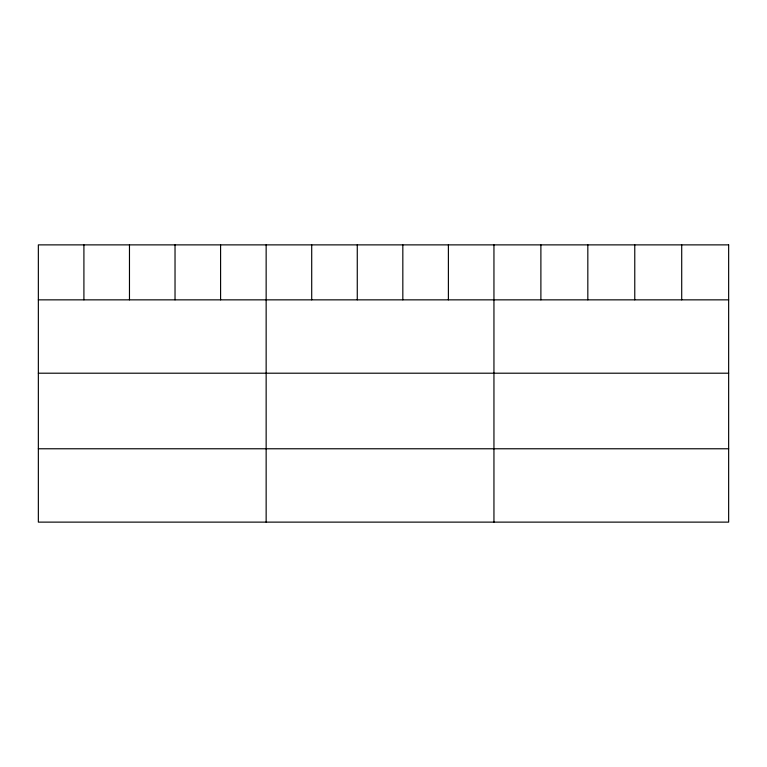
<?xml version="1.0" encoding="UTF-8"?>
<svg xmlns="http://www.w3.org/2000/svg" width="767" height="767" viewBox="0 0 767 767"><rect width="100%" height="100%" fill="white"/><g stroke="black" fill="none" stroke-linecap="round" stroke-linejoin="round"><path stroke-width="1.15" d="M38.35 299.849L728.65 299.849M38.35 373.203L728.65 373.203M38.35 448.772L728.65 448.772M681.71 244.874L681.71 299.849M634.769 244.874L634.769 299.849M587.829 244.874L587.829 299.849M540.888 244.874L540.888 299.849M493.948 244.874L493.948 522.126M448.388 244.874L448.388 299.849M402.828 244.874L402.828 299.849M357.269 244.874L357.269 299.849M311.709 244.874L311.709 299.849M266.149 244.874L266.149 522.126M220.589 244.874L220.589 299.849M175.029 244.874L175.029 299.849M129.47 244.874L129.47 299.849M83.91 244.874L83.91 299.849M728.65 244.874L38.35 244.874L38.35 522.126L728.65 522.126L728.65 244.874"/></g></svg>
